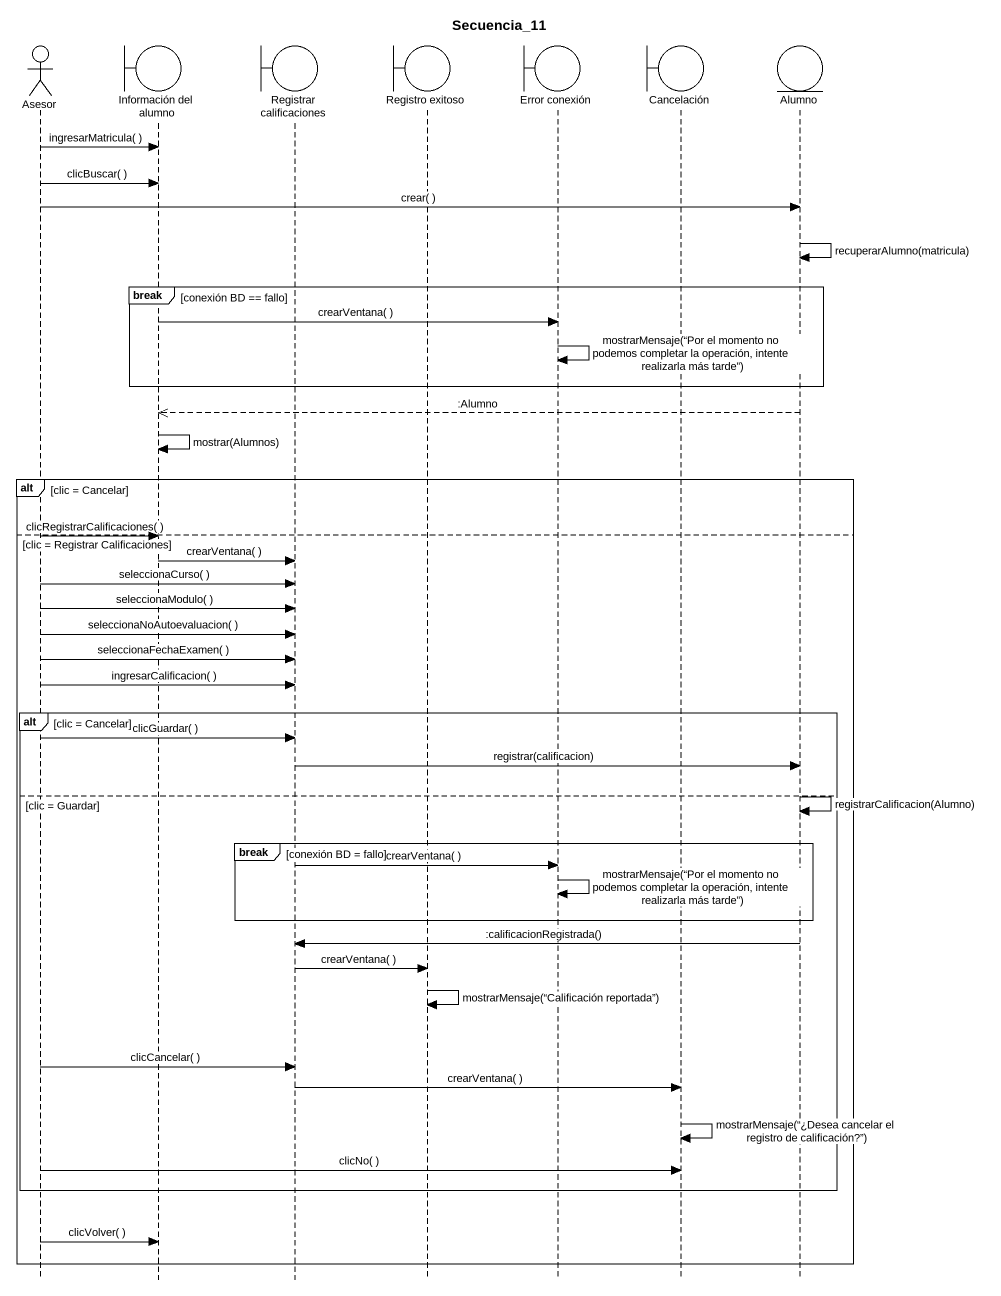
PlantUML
@startuml
title Secuencia_11
hide footbox
actor Asesor
boundary "Información del alumno" as Información_del_alumno
boundary "Registrar calificaciones" as Registrar_calificaciones
boundary "Registro exitoso" as Registro_exitoso
boundary "Error conexión" as Error_conexión
boundary Cancelación
entity Alumno

Asesor -> Información_del_alumno : ingresarMatricula( )
Asesor -> Información_del_alumno : clicBuscar( )
Asesor -> Alumno : crear( )
Alumno -> Alumno : recuperarAlumno(matricula)
break conexión BD == fallo
  Información_del_alumno -> Error_conexión : crearVentana( )
  Error_conexión -> Error_conexión : mostrarMensaje(“Por el momento no podemos completar la operación, intente realizarla más tarde”)
end
Alumno -->> Información_del_alumno : :Alumno
Información_del_alumno -> Información_del_alumno : mostrar(Alumnos)
alt clic = Cancelar
else clic = Registrar Calificaciones
  Asesor -> Información_del_alumno : clicRegistrarCalificaciones( )
  Información_del_alumno -> Registrar_calificaciones : crearVentana( )
  Asesor -> Registrar_calificaciones : seleccionaCurso( )
  Asesor -> Registrar_calificaciones : seleccionaModulo( )
  Asesor -> Registrar_calificaciones : seleccionaNoAutoevaluacion( )
  Asesor -> Registrar_calificaciones : seleccionaFechaExamen( )
  Asesor -> Registrar_calificaciones : ingresarCalificacion( )
  alt clic = Cancelar
    Asesor -> Registrar_calificaciones : clicGuardar( )
    Registrar_calificaciones -> Alumno : registrar(calificacion)
  else clic = Guardar
    Alumno -> Alumno : registrarCalificacion(Alumno)
    break conexión BD = fallo
      Registrar_calificaciones -> Error_conexión : crearVentana( )
      Error_conexión -> Error_conexión : mostrarMensaje(“Por el momento no podemos completar la operación, intente realizarla más tarde”)
    end
    Alumno -> Registrar_calificaciones : :calificacionRegistrada()
    Registrar_calificaciones -> Registro_exitoso : crearVentana( )
    Registro_exitoso -> Registro_exitoso : mostrarMensaje(“Calificación reportada”)
    Asesor -> Registrar_calificaciones : clicCancelar( )
    Registrar_calificaciones -> Cancelación : crearVentana( )
    Cancelación -> Cancelación : mostrarMensaje(“¿Desea cancelar el registro de calificación?”)
    Asesor -> Cancelación : clicNo( )
  end
  Asesor -> Información_del_alumno : clicVolver( )
end
@enduml
